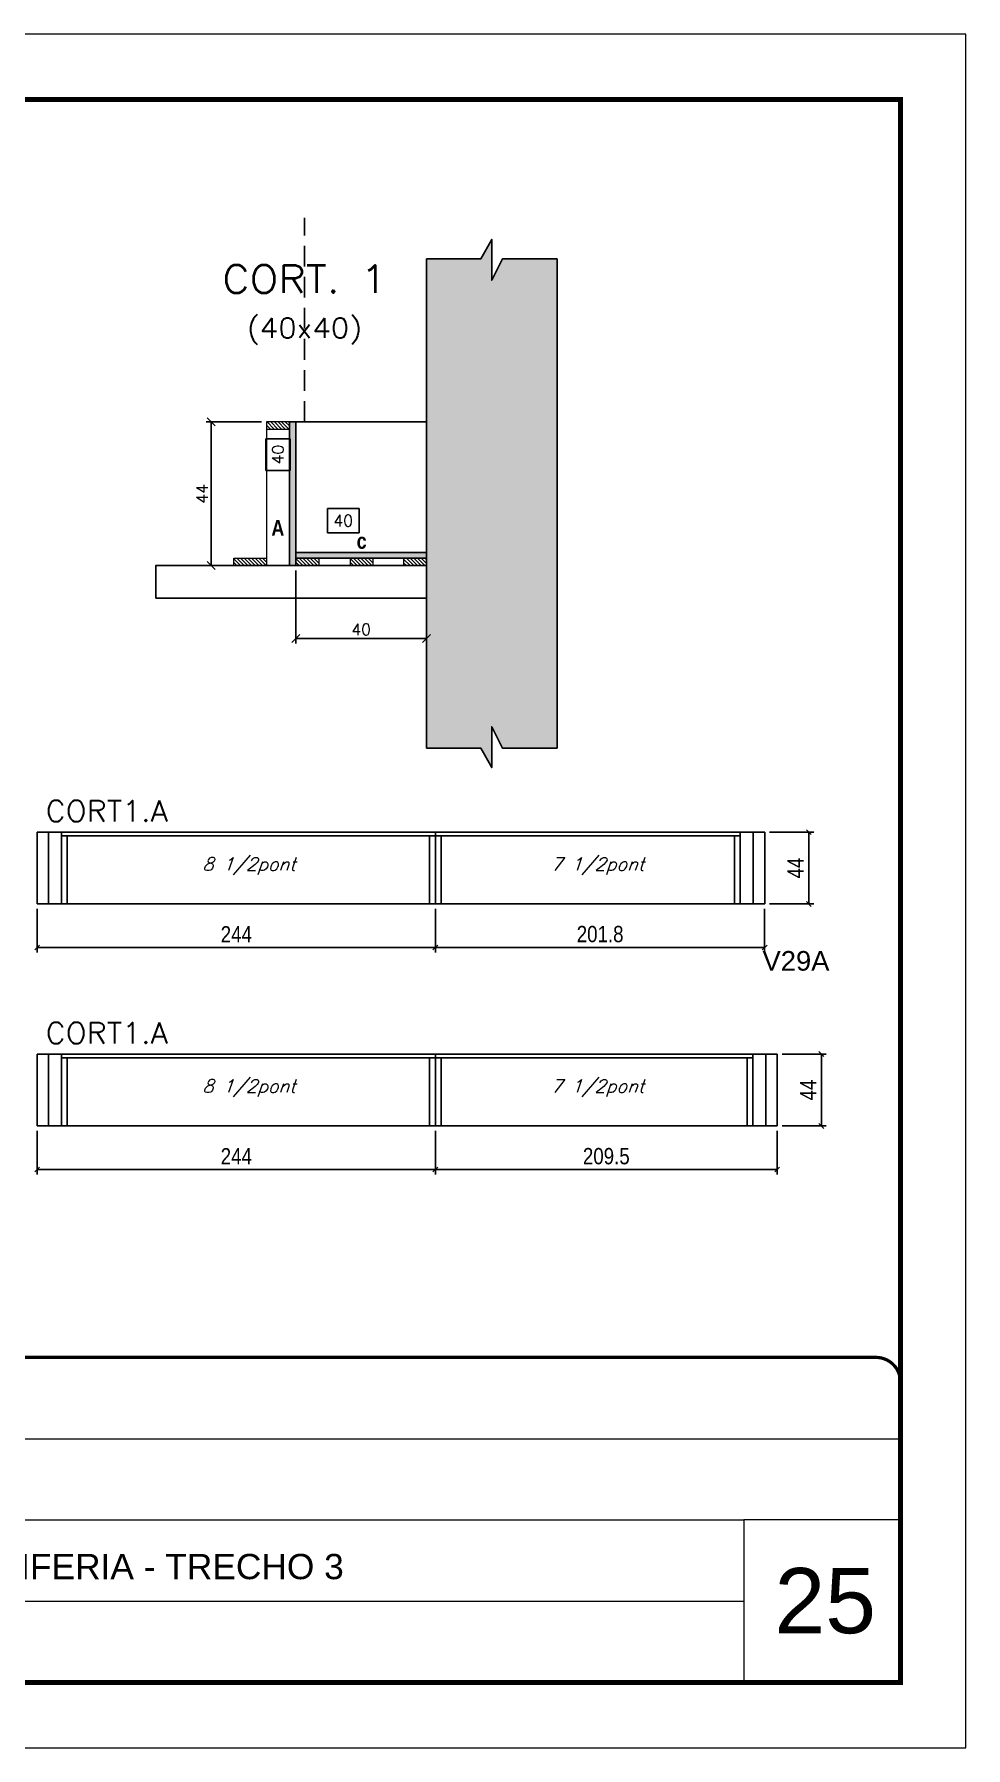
# Model space of a CAD drawing. Extents: x 0 to 6325, y 10169 to 19307.
# Drawn here: x 914 to 1485, y 10169 to 11219 of the extents above; entities that cross this region are included whole.
import ezdxf
from ezdxf.enums import TextEntityAlignment as Align

# ---------------------------------------------------------------- set-up
doc = ezdxf.new("R2010")
doc.units = 0
for name, pattern in [('CONTINUO', [0]), ('DASHED', [0.75, 0.5, -0.25]), ('HIDDEN', [9.525, 6.35, -3.175])]:
    doc.linetypes.add(name, pattern=pattern)
for name, color, linetype in [('1', 1, 'Continuous'), ('220', 5, 'Continuous'), ('5', 5, 'Continuous'), ('barrote', 251, 'Continuous'), ('COTA', 241, 'Continuous'), ('Cota Seção (2x)', 4, 'Continuous'), ('detalhes', 4, 'Continuous'), ('Hachura', 253, 'Continuous'), ('Painéis', 200, 'Continuous'), ('SARR_2.2x7', 40, 'Continuous'), ('SARR_3.5x7', 81, 'Continuous'), ('texto', 7, 'Continuous'), ('Texto de Titulo', 7, 'Continuous'), ('Texto Qtd Sarr', 242, 'Continuous')]:
    doc.layers.add(name, color=color, linetype=linetype)
for name, color, linetype, lineweight in [('CARIMBO', 255, 'Continuous', 9), ('Folhas', 255, 'Continuous', 9), ('Madeira', 126, 'Continuous', 18), ('SARRAFO DE PRESSAO', 251, 'DASHED', 9), ('Texto Seção', 7, 'Continuous', 15)]:
    doc.layers.add(name, color=color, linetype=linetype, lineweight=lineweight)
doc.styles.add('arial', font='arial.ttf')
doc.styles.add('COTA TECNICA', font='techl___.ttf', dxfattribs={"height": 10})
doc.styles.add('REGUA-120', font='ROMANS.shx', dxfattribs={"height": 15})
doc.styles.add('Romans', font='romans.shx')
doc.styles.get("Standard").update_dxf_attribs({"font": 'arial.ttf'})
doc.styles.add('TECNICA', font='techb___.ttf', dxfattribs={"height": 10})
doc.dimstyles.new('Cota Seção (2x)', dxfattribs={"dimtxt": 7, "dimasz": 5, "dimexe": 3, "dimexo": 3, "dimgap": 2, "dimtad": 3, "dimdec": 1, "dimlfac": 0.5, "dimzin": 12, "dimdsep": 46, "dimtxsty": 'Romans', "dimblk": 'ARCHTICK', "dimcen": 0, "dimclrd": 4, "dimclre": 4, "dimclrt": 1, "dimadec": 1, "dimazin": 3, "dimtfac": 1, "dimtdec": 1, "dimtmove": 0, "dimatfit": 3, "dimldrblk": 'OBLIQUE', "dimfxl": 1, "dimtolj": 1, "dimtzin": 12, "dimarcsym": 0})
doc.dimstyles.new('Cota Seção interna', dxfattribs={"dimtxt": 7, "dimasz": 6, "dimexe": 0.18, "dimexo": 2, "dimgap": -4, "dimtad": 3, "dimdec": 1, "dimlfac": 0.5, "dimzin": 12, "dimdsep": 46, "dimtxsty": 'Romans', "dimblk": 'ARCHTICK', "dimcen": 0.09, "dimse1": 1, "dimse2": 1, "dimsd1": 1, "dimsd2": 1, "dimclrd": 180, "dimclre": 5, "dimclrt": 1, "dimadec": 0, "dimazin": 3, "dimtfac": 1, "dimtdec": 1, "dimtofl": 0, "dimtmove": 0, "dimatfit": 3, "dimldrblk": 'ARCHTICK', "dimfxl": 1, "dimtolj": 1, "dimtzin": 0, "dimarcsym": 0})
doc.dimstyles.new('PAINEL', dxfattribs={"dimtxt": 10, "dimasz": 3, "dimexe": 3, "dimexo": 3, "dimgap": 3, "dimtad": 1, "dimdec": 1, "dimzin": 12, "dimdsep": 46, "dimtxsty": 'COTA TECNICA', "dimblk1": 'OBLIQUE', "dimblk2": 'OBLIQUE', "dimsah": 1, "dimcen": 0.9, "dimclrd": 4, "dimclre": 4, "dimclrt": 240, "dimadec": 1, "dimazin": 3, "dimtfac": 1, "dimtdec": 1, "dimtmove": 0, "dimatfit": 3, "dimfxl": 1, "dimtolj": 1, "dimtzin": 12, "dimarcsym": 0})
pattern_1 = [(315, (24087.6977, 2663.3719), (1.12253202, 1.12253202), [])]

# ---------------------------------------------------------------- blocks, each defined once
blk = doc.blocks.new('9999999999')
at = {"color": 30, "linetype": 'CONTINUO'}
for p, q in [((98564.6, 34379.6), (99584, 34379.6)), ((98564.6, 34329.8), (99488, 34329.8)), ((99584, 34329.8), (99488, 34329.8)), ((99488, 34329.8), (99488, 34230.2)), ((98564.6, 34280), (99488, 34280))]:
    blk.add_line(p, q, dxfattribs=at)
at = {"color": 30, "linetype": 'CONTINUO', "const_width": 2}
blk.add_lwpolyline([(99584, 34230.2), (99584, 34414.4, 0.414214), (99569, 34429.4), (98229, 34429.4, 0.414214), (98214, 34414.4), (98214, 34245.2, 0.414214), (98229, 34230.2), (99584, 34230.2)], format="xyb", dxfattribs=at)
at = {"layer": 'Folhas'}
blk.add_lwpolyline([(98139, 34190.2), (99624, 34190.2), (99624, 35240.2), (98139, 35240.2)], close=True, dxfattribs=at)
at = {"layer": 'Folhas', "color": 30, "const_width": 3}
blk.add_lwpolyline([(98214, 34230.2), (99584, 34230.2), (99584, 35200.2), (98214, 35200.2)], close=True, dxfattribs=at)
at = {"color": 7, "linetype": 'Continuous', "ltscale": 5, "style": 'arial'}
blk.add_text('01° SUBSOLO - PERIFERIA - TRECHO 3', height=15.483, dxfattribs=at).set_placement((98837.7, 34293.5))
blk = doc.blocks.new('titulo1')
at = {"layer": 'Defpoints', "color": 252, "linetype": 'HIDDEN', "ltscale": 2}
blk.add_line((0, 0), (0, 125), dxfattribs=at)
at = {"layer": 'Defpoints', "style": 'Romans', "oblique": 15}
blk.add_attdef('FOLHA', text='', height=10, dxfattribs=at).set_placement((0, 15.6), align=Align.MIDDLE_CENTER)
at = {"layer": 'Texto Qtd Sarr', "color": 3, "style": 'Romans', "oblique": 15}
for tag, height, p in [('TITULO', 17, (0, 71.4)), ('SEÇÃO', 12, (0, 41.5))]:
    blk.add_attdef(tag, text='', height=height, dxfattribs=at).set_placement(p, align=Align.MIDDLE_CENTER)
blk = doc.blocks.new('_ArchTick')
at = {"color": 0, "linetype": 'ByBlock', "const_width": 0.15}
blk.add_lwpolyline([(-0.5, -0.5), (0.5, 0.5)], dxfattribs=at)
blk = doc.blocks.new('*D318')
at = {"layer": 'COTA', "color": 4, "lineweight": -2, "transparency": 16777216}
for p, q in [((1053.6, 10981), (1019.7, 10981)), ((1022.7, 10893), (1022.7, 10981)), ((1038, 10893), (1019.7, 10893))]:
    blk.add_line(p, q, dxfattribs=at)
at = {"layer": 'Defpoints', "color": 0, "transparency": 16777216}
for p in [(1022.7, 10981), (1056.6, 10981), (1041, 10893)]:
    blk.add_point(p, dxfattribs=at)
at = {"layer": 'COTA', "color": 4, "lineweight": -2, "transparency": 16777216, "xscale": 5, "yscale": 5, "zscale": 5}
for p, rotation in [((1022.7, 10981), 90), ((1022.7, 10893), 270)]:
    blk.add_blockref('_ArchTick', p, dxfattribs=dict(at, rotation=rotation))
at = {"layer": 'COTA', "color": 1, "transparency": 16777216, "insert": (1017.2, 10937), "char_height": 7, "attachment_point": 5, "rotation": 90, "style": 'Romans'}
blk.add_mtext('\\A1;44', dxfattribs=at)
blk = doc.blocks.new('_Oblique')
at = {"layer": '1', "color": 0, "lineweight": -2}
blk.add_line((-0.5, -0.5), (0.5, 0.5), dxfattribs=at)
blk = doc.blocks.new('*D319')
at = {"layer": 'Cota Seção (2x)', "color": 180, "lineweight": -2, "transparency": 16777216}
for p, q in [((1071.1, 10970.7), (1056.1, 10970.7)), ((1056.1, 10970.7), (1056.1, 10951.3)), ((1071.1, 10951.3), (1071.1, 10970.7)), ((1056.1, 10951.3), (1071.1, 10951.3))]:
    blk.add_line(p, q, dxfattribs=at)
at = {"layer": 'Defpoints', "color": 0, "transparency": 16777216}
for p in [(1063.6, 10981), (1075.1, 10981), (1063.6, 10901)]:
    blk.add_point(p, dxfattribs=at)
at = {"layer": 'Cota Seção (2x)', "color": 1, "transparency": 16777216, "insert": (1063.6, 10961), "char_height": 7, "attachment_point": 5, "rotation": 90, "style": 'Romans'}
blk.add_mtext('\\A1;40', dxfattribs=at)
blk = doc.blocks.new('*D320')
at = {"layer": 'COTA', "color": 4, "lineweight": -2, "transparency": 16777216}
for p, q in [((1074.6, 10890), (1074.6, 10845.3)), ((1154.6, 10890), (1154.6, 10845.3)), ((1154.6, 10848.3), (1074.6, 10848.3))]:
    blk.add_line(p, q, dxfattribs=at)
at = {"layer": 'Defpoints', "color": 0, "transparency": 16777216}
for p in [(1074.6, 10893), (1154.6, 10893), (1074.6, 10848.3)]:
    blk.add_point(p, dxfattribs=at)
at = {"layer": 'COTA', "color": 4, "lineweight": -2, "transparency": 16777216, "xscale": 5, "yscale": 5, "zscale": 5, "rotation": 180}
blk.add_blockref('_ArchTick', (1074.6, 10848.3), dxfattribs=at)
at = {"layer": 'COTA', "color": 4, "lineweight": -2, "transparency": 16777216, "xscale": 5, "yscale": 5, "zscale": 5}
blk.add_blockref('_ArchTick', (1154.6, 10848.3), dxfattribs=at)
at = {"layer": 'COTA', "color": 1, "transparency": 16777216, "insert": (1114.6, 10853.8), "char_height": 7, "attachment_point": 5, "style": 'Romans'}
blk.add_mtext('\\A1;40', dxfattribs=at)
blk = doc.blocks.new('*D321')
at = {"layer": 'Cota Seção (2x)', "color": 180, "lineweight": -2, "transparency": 16777216}
for p, q in [((1113.3, 10928), (1093.9, 10928)), ((1093.9, 10928), (1093.9, 10913)), ((1113.3, 10913), (1113.3, 10928)), ((1093.9, 10913), (1113.3, 10913))]:
    blk.add_line(p, q, dxfattribs=at)
at = {"layer": 'Defpoints', "color": 0, "transparency": 16777216}
for p in [(1074.6, 10909), (1074.6, 10893), (1154.6, 10893)]:
    blk.add_point(p, dxfattribs=at)
at = {"layer": 'Cota Seção (2x)', "color": 1, "transparency": 16777216, "insert": (1103.6, 10920.5), "char_height": 7, "attachment_point": 5, "style": 'Romans'}
blk.add_mtext('\\A1;40', dxfattribs=at)
blk = doc.blocks.new('*D322')
at = {"layer": 'COTA', "color": 4, "linetype": 'ByBlock', "lineweight": -2, "transparency": 16777216}
for p, q in [((1160.1, 10682.6), (1160.1, 10655.9)), ((1361.8, 10682.6), (1361.8, 10655.9)), ((1361.8, 10658.9), (1160.1, 10658.9))]:
    blk.add_line(p, q, dxfattribs=at)
at = {"layer": 'Defpoints', "color": 0, "linetype": 'ByBlock', "transparency": 16777216}
for p in [(1160.1, 10685.6), (1361.8, 10685.6), (1160.1, 10658.9)]:
    blk.add_point(p, dxfattribs=at)
at = {"layer": 'COTA', "color": 4, "linetype": 'ByBlock', "lineweight": -2, "transparency": 16777216, "xscale": 3, "yscale": 3, "zscale": 3, "rotation": 180}
blk.add_blockref('_Oblique', (1160.1, 10658.9), dxfattribs=at)
at = {"layer": 'COTA', "color": 4, "linetype": 'ByBlock', "lineweight": -2, "transparency": 16777216, "xscale": 3, "yscale": 3, "zscale": 3}
blk.add_blockref('_Oblique', (1361.8, 10658.9), dxfattribs=at)
at = {"layer": 'COTA', "color": 240, "linetype": 'ByBlock', "transparency": 16777216, "insert": (1261, 10667.1), "char_height": 10, "attachment_point": 5, "style": 'COTA TECNICA'}
blk.add_mtext('\\A1;201.8', dxfattribs=at)
blk = doc.blocks.new('*D772')
at = {"layer": 'COTA', "color": 4, "lineweight": -2, "transparency": 16777216}
for p, q in [((916.1, 10682.6), (916.1, 10655.9)), ((1160.1, 10682.6), (1160.1, 10655.9)), ((1160.1, 10658.9), (916.1, 10658.9))]:
    blk.add_line(p, q, dxfattribs=at)
at = {"layer": 'Defpoints', "color": 0, "transparency": 16777216}
for p in [(916.1, 10685.6), (1160.1, 10685.6), (916.1, 10658.9)]:
    blk.add_point(p, dxfattribs=at)
at = {"layer": 'COTA', "color": 4, "lineweight": -2, "transparency": 16777216, "xscale": 3, "yscale": 3, "zscale": 3, "rotation": 180}
blk.add_blockref('_Oblique', (916.1, 10658.9), dxfattribs=at)
at = {"layer": 'COTA', "color": 4, "lineweight": -2, "transparency": 16777216, "xscale": 3, "yscale": 3, "zscale": 3}
blk.add_blockref('_Oblique', (1160.1, 10658.9), dxfattribs=at)
at = {"layer": 'COTA', "color": 240, "transparency": 16777216, "insert": (1038.1, 10667), "char_height": 10, "attachment_point": 5, "style": 'COTA TECNICA'}
blk.add_mtext('\\A1;244', dxfattribs=at)
blk = doc.blocks.new('*D323')
at = {"layer": 'COTA', "color": 4, "lineweight": -2, "transparency": 16777216}
for p, q in [((1364.8, 10729.6), (1391.9, 10729.6)), ((1388.9, 10729.6), (1388.9, 10685.6)), ((1364.8, 10685.6), (1391.9, 10685.6))]:
    blk.add_line(p, q, dxfattribs=at)
at = {"layer": 'Defpoints', "color": 0, "transparency": 16777216}
for p in [(1361.8, 10729.6), (1361.8, 10685.6), (1388.9, 10685.6)]:
    blk.add_point(p, dxfattribs=at)
at = {"layer": 'COTA', "color": 4, "lineweight": -2, "transparency": 16777216, "xscale": 3, "yscale": 3, "zscale": 3}
for p, rotation in [((1388.9, 10729.6), 90), ((1388.9, 10685.6), 270)]:
    blk.add_blockref('_Oblique', p, dxfattribs=dict(at, rotation=rotation))
at = {"layer": 'COTA', "color": 240, "transparency": 16777216, "insert": (1380.8, 10707.6), "char_height": 10, "attachment_point": 5, "rotation": 90, "style": 'COTA TECNICA'}
blk.add_mtext('\\A1;44', dxfattribs=at)
blk = doc.blocks.new('*D324')
at = {"layer": 'COTA', "color": 4, "linetype": 'ByBlock', "lineweight": -2, "transparency": 16777216}
for p, q in [((1160.1, 10546.6), (1160.1, 10519.9)), ((1369.5, 10546.6), (1369.5, 10519.9)), ((1369.5, 10522.9), (1160.1, 10522.9))]:
    blk.add_line(p, q, dxfattribs=at)
at = {"layer": 'Defpoints', "color": 0, "linetype": 'ByBlock', "transparency": 16777216}
for p in [(1160.1, 10549.6), (1369.5, 10549.6), (1160.1, 10522.9)]:
    blk.add_point(p, dxfattribs=at)
at = {"layer": 'COTA', "color": 4, "linetype": 'ByBlock', "lineweight": -2, "transparency": 16777216, "xscale": 3, "yscale": 3, "zscale": 3, "rotation": 180}
blk.add_blockref('_Oblique', (1160.1, 10522.9), dxfattribs=at)
at = {"layer": 'COTA', "color": 4, "linetype": 'ByBlock', "lineweight": -2, "transparency": 16777216, "xscale": 3, "yscale": 3, "zscale": 3}
blk.add_blockref('_Oblique', (1369.5, 10522.9), dxfattribs=at)
at = {"layer": 'COTA', "color": 240, "linetype": 'ByBlock', "transparency": 16777216, "insert": (1264.8, 10531), "char_height": 10, "attachment_point": 5, "style": 'COTA TECNICA'}
blk.add_mtext('\\A1;209.5', dxfattribs=at)
blk = doc.blocks.new('*D773')
at = {"layer": 'COTA', "color": 4, "lineweight": -2, "transparency": 16777216}
for p, q in [((916.1, 10546.6), (916.1, 10519.9)), ((1160.1, 10546.6), (1160.1, 10519.9)), ((1160.1, 10522.9), (916.1, 10522.9))]:
    blk.add_line(p, q, dxfattribs=at)
at = {"layer": 'Defpoints', "color": 0, "transparency": 16777216}
for p in [(916.1, 10549.6), (1160.1, 10549.6), (916.1, 10522.9)]:
    blk.add_point(p, dxfattribs=at)
at = {"layer": 'COTA', "color": 4, "lineweight": -2, "transparency": 16777216, "xscale": 3, "yscale": 3, "zscale": 3, "rotation": 180}
blk.add_blockref('_Oblique', (916.1, 10522.9), dxfattribs=at)
at = {"layer": 'COTA', "color": 4, "lineweight": -2, "transparency": 16777216, "xscale": 3, "yscale": 3, "zscale": 3}
blk.add_blockref('_Oblique', (1160.1, 10522.9), dxfattribs=at)
at = {"layer": 'COTA', "color": 240, "transparency": 16777216, "insert": (1038.1, 10531), "char_height": 10, "attachment_point": 5, "style": 'COTA TECNICA'}
blk.add_mtext('\\A1;244', dxfattribs=at)
blk = doc.blocks.new('*D325')
at = {"layer": 'COTA', "color": 4, "lineweight": -2, "transparency": 16777216}
for p, q in [((1372.5, 10593.6), (1399.6, 10593.6)), ((1396.6, 10593.6), (1396.6, 10549.6)), ((1372.5, 10549.6), (1399.6, 10549.6))]:
    blk.add_line(p, q, dxfattribs=at)
at = {"layer": 'Defpoints', "color": 0, "transparency": 16777216}
for p in [(1369.5, 10593.6), (1369.5, 10549.6), (1396.6, 10549.6)]:
    blk.add_point(p, dxfattribs=at)
at = {"layer": 'COTA', "color": 4, "lineweight": -2, "transparency": 16777216, "xscale": 3, "yscale": 3, "zscale": 3}
for p, rotation in [((1396.6, 10593.6), 90), ((1396.6, 10549.6), 270)]:
    blk.add_blockref('_Oblique', p, dxfattribs=dict(at, rotation=rotation))
at = {"layer": 'COTA', "color": 240, "transparency": 16777216, "insert": (1388.5, 10571.6), "char_height": 10, "attachment_point": 5, "rotation": 90, "style": 'COTA TECNICA'}
blk.add_mtext('\\A1;44', dxfattribs=at)

msp = doc.modelspace()

# ---------------------------------------------------------------- hatches: boundary and pattern name
at = {"layer": 'COTA'}
h = msp.add_hatch(dxfattribs=at)
h.set_pattern_fill('AR-CONC', color=241, scale=0.03)
h.set_pattern_definition([(50, (-3097.5425, -2306.5036), (5.46554, -0.4781726), [0.5715, -6.2865]), (355, (-3097.5425, -2306.5036), (-1.0573026, 5.7317054), [0.4572, -5.0292175]), (100.451445, (-3097.087, -2306.5435), (4.4082374, 5.2535326), [0.4857003, -5.3427073]), (46.1842, (-3097.5425, -2304.9796), (8.1323712, -1.2612698), [0.85725, -9.42975]), (96.63556, (-3096.865, -2305.085), (7.122124, 7.4227837), [0.7285507, -8.014068]), (351.18415, (-3097.5425, -2304.98), (7.122124, 7.4227837), [0.685799, -7.543792]), (21, (-3096.7805, -2305.3606), (4.5484317, -3.067956), [0.5715, -6.2865]), (326, (-3096.7805, -2305.3606), (1.8540609, 5.525639), [0.4572, -5.0292]), (71.451445, (-3096.4015, -2305.6163), (6.4024926, 2.457683), [0.4857003, -5.3426981]), (37.5, (-3097.5425, -2306.5036), (0.0926581, 2.53665117), [0, -4.96824, 0, -5.1054, 0, -5.04825]), (7.5, (-3097.5425, -2306.5036), (2.0045899, 3.00541724), [0, -2.91084, 0, -4.85394, 0, -1.92405]), (327.5, (-3099.2418, -2306.5036), (4.06771786, -0.17186232), [0, -1.905, 0, -5.9436, 0, -7.8867]), (317.5, (-3100.0038, -2306.5036), (4.4438754, 0.7627947), [0, -2.4765, 0, -3.94716, 0, -5.6007])])
h.paths.add_polyline_path([(1234.61, 11081.02), (1201.28, 11081.02), (1194.61, 11067.8), (1194.61, 11092.88), (1187.94, 11081.02), (1154.61, 11081.02), (1154.61, 10981.02), (1154.61, 10901.02), (1154.61, 10781.02), (1187.94, 10781.02), (1194.61, 10769.15), (1194.61, 10794.24), (1201.28, 10781.02), (1234.61, 10781.02)])
at = {"layer": 'Hachura'}
h = msp.add_hatch(dxfattribs=at)
h.set_pattern_fill('ANSI31', color=256, scale=0.5, angle=270, style=0)
h.set_pattern_definition([(315, (24087.6977, 2673.3719), (1.12253202, 1.12253202), [])])
h.paths.add_polyline_path([(1070.61, 10976.62), (1070.61, 10981.02), (1056.61, 10981.02), (1056.61, 10976.62)])
h = msp.add_hatch(color=256, dxfattribs=at)
h.dxf.hatch_style = 1
h.paths.add_polyline_path([(1070.61, 10981.02), (1074.61, 10981.02), (1074.61, 10893.02), (1070.61, 10893.02)])
h = msp.add_hatch(color=256, dxfattribs=at)
h.dxf.hatch_style = 1
h.paths.add_polyline_path([(1074.61, 10897.42), (1074.61, 10901.02), (1154.61, 10901.02), (1154.61, 10897.42)])
h = msp.add_hatch(dxfattribs=at)
h.set_pattern_fill('ANSI31', color=256, scale=0.5, angle=270, style=0)
h.set_pattern_definition(pattern_1)
h.paths.add_polyline_path([(1036.61, 10893.02), (1036.61, 10897.42), (1056.61, 10897.42), (1056.61, 10893.02)])
h = msp.add_hatch(dxfattribs=at)
h.set_pattern_fill('ANSI31', color=256, scale=0.5, angle=270, style=0)
h.set_pattern_definition(pattern_1)
h.paths.add_polyline_path([(1074.61, 10893.02), (1074.61, 10897.42), (1088.61, 10897.42), (1088.61, 10893.02)])
h = msp.add_hatch(dxfattribs=at)
h.set_pattern_fill('ANSI31', color=256, scale=0.5, angle=270, style=0)
h.set_pattern_definition([(315, (24078.3705, 2663.3719), (1.12253202, 1.12253202), [])])
h.paths.add_polyline_path([(1121.93, 10893.02), (1121.93, 10897.42), (1107.93, 10897.42), (1107.93, 10893.02)])
h = msp.add_hatch(dxfattribs=at)
h.set_pattern_fill('ANSI31', color=256, scale=0.5, angle=270, style=0)
h.set_pattern_definition([(315, (24045.6977, 2663.3719), (1.12253202, 1.12253202), [])])
h.paths.add_polyline_path([(1154.61, 10893.02), (1154.61, 10897.42), (1140.61, 10897.42), (1140.61, 10893.02)])

# ---------------------------------------------------------------- linework, layer by layer
at = {"layer": '220'}
for p, q in [((1074.61, 10981.02), (1154.61, 10981.02)), ((1154.61, 10981.02), (1154.61, 10901.02))]:
    msp.add_line(p, q, dxfattribs=at)
at = {"layer": 'barrote'}
msp.add_lwpolyline([(1154.61, 10873.02), (988.88, 10873.02), (988.88, 10893.02), (1154.61, 10893.02)], close=True, dxfattribs=at)
at = {"layer": 'COTA'}
for p, q in [((1154.61, 10981.02), (1154.61, 11081.02)), ((1234.61, 10781.02), (1234.61, 11081.02)), ((1154.61, 10901.02), (1154.61, 10781.02))]:
    msp.add_line(p, q, dxfattribs=at)
for points in [[(1154.61, 11081.02), (1187.94, 11081.02), (1194.61, 11092.88), (1194.61, 11067.8), (1201.28, 11081.02), (1234.61, 11081.02)], [(1154.61, 10781.02), (1187.94, 10781.02), (1194.61, 10769.15), (1194.61, 10794.24), (1201.28, 10781.02), (1234.61, 10781.02)]]:
    msp.add_lwpolyline(points, dxfattribs=at)
at = {"layer": 'Madeira'}
for points in [[(1070.61, 10976.62), (1070.61, 10981.02), (1056.61, 10981.02), (1056.61, 10976.62)], [(1070.61, 10981.02), (1056.61, 10981.02), (1056.61, 10893.02), (1070.61, 10893.02)], [(1036.61, 10893.02), (1036.61, 10897.42), (1056.61, 10897.42), (1056.61, 10893.02)], [(1074.61, 10893.02), (1074.61, 10897.42), (1088.61, 10897.42), (1088.61, 10893.02)], [(1121.93, 10893.02), (1121.93, 10897.42), (1107.93, 10897.42), (1107.93, 10893.02)], [(1154.61, 10893.02), (1154.61, 10897.42), (1140.61, 10897.42), (1140.61, 10893.02)]]:
    msp.add_lwpolyline(points, close=True, dxfattribs=at)
at = {"layer": 'Painéis', "linetype": 'ByBlock'}
for p, q in [((1361.84, 10729.64), (916.07, 10729.64)), ((916.07, 10685.64), (916.07, 10729.64)), ((1160.07, 10685.64), (1160.07, 10729.64)), ((1361.84, 10685.64), (1361.84, 10729.64)), ((1361.84, 10685.64), (916.07, 10685.64)), ((1369.54, 10593.59), (916.07, 10593.59)), ((916.07, 10549.59), (916.07, 10593.59)), ((1160.07, 10549.59), (1160.07, 10593.59)), ((1369.54, 10549.59), (1369.54, 10593.59)), ((1369.54, 10549.59), (916.07, 10549.59))]:
    msp.add_line(p, q, dxfattribs=at)
at = {"layer": 'Painéis'}
for points in [[(1070.61, 10981.02), (1074.61, 10981.02), (1074.61, 10893.02), (1070.61, 10893.02)], [(1074.61, 10897.42), (1074.61, 10901.02), (1154.61, 10901.02), (1154.61, 10897.42)]]:
    msp.add_lwpolyline(points, close=True, dxfattribs=at)
at = {"layer": 'SARR_2.2x7', "linetype": 'Continuous'}
for p, q in [((923.07, 10685.64), (923.07, 10729.64)), ((1160.07, 10727.44), (931.07, 10727.44)), ((1346.84, 10727.44), (1160.07, 10727.44)), ((1354.84, 10685.64), (1354.84, 10729.64)), ((923.07, 10549.59), (923.07, 10593.59)), ((1160.07, 10591.39), (931.07, 10591.39)), ((1354.54, 10591.39), (1160.07, 10591.39)), ((1362.54, 10549.59), (1362.54, 10593.59))]:
    msp.add_line(p, q, dxfattribs=at)
at = {"layer": 'SARR_3.5x7'}
for p, q in [((931.07, 10729.64), (931.07, 10685.64)), ((934.57, 10727.44), (934.57, 10685.64)), ((1156.57, 10727.44), (1156.57, 10685.64)), ((1163.57, 10727.44), (1163.57, 10685.64)), ((1343.34, 10727.44), (1343.34, 10685.64)), ((1346.84, 10729.64), (1346.84, 10685.64)), ((931.07, 10593.59), (931.07, 10549.59)), ((934.57, 10591.39), (934.57, 10549.59)), ((1156.57, 10591.39), (1156.57, 10549.59)), ((1163.57, 10591.39), (1163.57, 10549.59)), ((1351.04, 10591.39), (1351.04, 10549.59)), ((1354.54, 10593.59), (1354.54, 10549.59))]:
    msp.add_line(p, q, dxfattribs=at)

# ---------------------------------------------------------------- block references
at = {"layer": 'SARRAFO DE PRESSAO', "color": 6, "linetype": 'ByBlock'}
msp.add_blockref('9999999999', (-98138.98, -24021.66), dxfattribs=at)
at = {"layer": 'Texto Seção'}
ref = msp.add_blockref('titulo1', (1079.93, 10981.02), dxfattribs=dict(at, xscale=-1))
ref.add_attrib('TITULO', 'CORT. 1', dxfattribs={"layer": 'Texto de Titulo', "color": 7, "height": 17, "style": 'Romans', "width": 1.1}).set_placement((1079.93, 11068.52), align=Align.MIDDLE_CENTER)
ref.add_attrib('SEÇÃO', '(40x40)', dxfattribs={"layer": 'Texto de Titulo', "color": 7, "height": 12, "style": 'Romans', "width": 1.1}).set_placement((1079.93, 11038.52), align=Align.MIDDLE_CENTER)

# ---------------------------------------------------------------- texts
at = {"layer": '5', "linetype": 'Continuous'}
msp.add_text('V29A', height=12, rotation=0.00004, dxfattribs=at).set_placement((1360.51, 10644.75))
at = {"layer": 'CARIMBO', "style": 'arial'}
msp.add_text('25', height=40, dxfattribs=at).set_placement((1367.86, 10238.69))
at = {"layer": 'detalhes', "style": 'TECNICA'}
for s, p in [('A', (1059.6, 10911.21)), ('c', (1111.84, 10903.25))]:
    msp.add_text(s, height=9.6, dxfattribs=at).set_placement(p)
at = {"layer": 'texto', "color": 2, "char_height": 8, "attachment_point": 5, "style": 'Romans'}
for s, insert in [('{\\Q19;\\C256;8 1/2pont}', (1045.88, 10708.69)), ('{\\Q19;\\C256;7 1/2pont}', (1259.42, 10708.69)), ('{\\Q19;\\C256;8 1/2pont}', (1045.88, 10572.65)), ('{\\Q19;\\C256;7 1/2pont}', (1259.42, 10572.65))]:
    msp.add_mtext(s, dxfattribs=dict(at, insert=insert))
at = {"layer": 'Texto Seção', "style": 'REGUA-120', "width": 1.05}
for p in [(921.3, 10736.08), (921.3, 10600.04)]:
    msp.add_text('CORT1.A', height=13, dxfattribs=at).set_placement(p)

# ---------------------------------------------------------------- dimensions: what is measured, and where the dimension line sits
at = {"layer": 'COTA'}
for base, p1, p2, angle, dimstyle, picture, middle in [((1022.73, 10981.02), (1041.01, 10893.02), (1056.61, 10981.02), 90, 'Cota Seção (2x)', '*D318', (1017.23, 10937.02)), ((1074.61, 10848.29), (1154.61, 10893.02), (1074.61, 10893.02), 180, 'Cota Seção (2x)', '*D320', (1114.61, 10853.79)), ((1388.92, 10685.64), (1361.84, 10729.64), (1361.84, 10685.64), 90, 'PAINEL', '*D323', (1380.85, 10707.64)), ((916.07, 10658.94), (1160.07, 10685.64), (916.07, 10685.64), 180, 'PAINEL', '*D772', (1038.07, 10667.01)), ((1396.62, 10549.59), (1369.54, 10593.59), (1369.54, 10549.59), 90, 'PAINEL', '*D325', (1388.55, 10571.59)), ((916.07, 10522.9), (1160.07, 10549.59), (916.07, 10549.59), 180, 'PAINEL', '*D773', (1038.07, 10530.97))]:
    dim = msp.add_linear_dim(base=base, p1=p1, p2=p2, angle=angle, dimstyle=dimstyle, dxfattribs=at)
    dim.commit()
    dim.dimension.update_dxf_attribs({"geometry": picture, "text_midpoint": middle})
at = {"layer": 'COTA', "linetype": 'ByBlock'}
for base, p1, p2, picture, middle in [((1160.07, 10658.94), (1361.84, 10685.64), (1160.07, 10685.64), '*D322', (1260.95, 10667.06)), ((1160.07, 10522.9), (1369.54, 10549.59), (1160.07, 10549.59), '*D324', (1264.8, 10531.04))]:
    dim = msp.add_linear_dim(base=base, p1=p1, p2=p2, angle=180, dimstyle='PAINEL', dxfattribs=at)
    dim.commit()
    dim.dimension.update_dxf_attribs({"geometry": picture, "text_midpoint": middle})
at = {"layer": 'Cota Seção (2x)'}
for base, p1, p2, angle, picture, middle in [((1075.11, 10981.02), (1063.61, 10901.02), (1063.61, 10981.02), 90, '*D319', (1075.11, 10961.02)), ((1074.61, 10909.02), (1154.6, 10893.02), (1074.61, 10893.02), 180, '*D321', (1103.61, 10909.02))]:
    dim = msp.add_linear_dim(base=base, p1=p1, p2=p2, angle=angle, dimstyle='Cota Seção interna', dxfattribs=at)
    dim.commit()
    dim.dimension.update_dxf_attribs({"geometry": picture, "text_midpoint": middle, "dimtype": 160})

doc.saveas('drawing.dxf')
